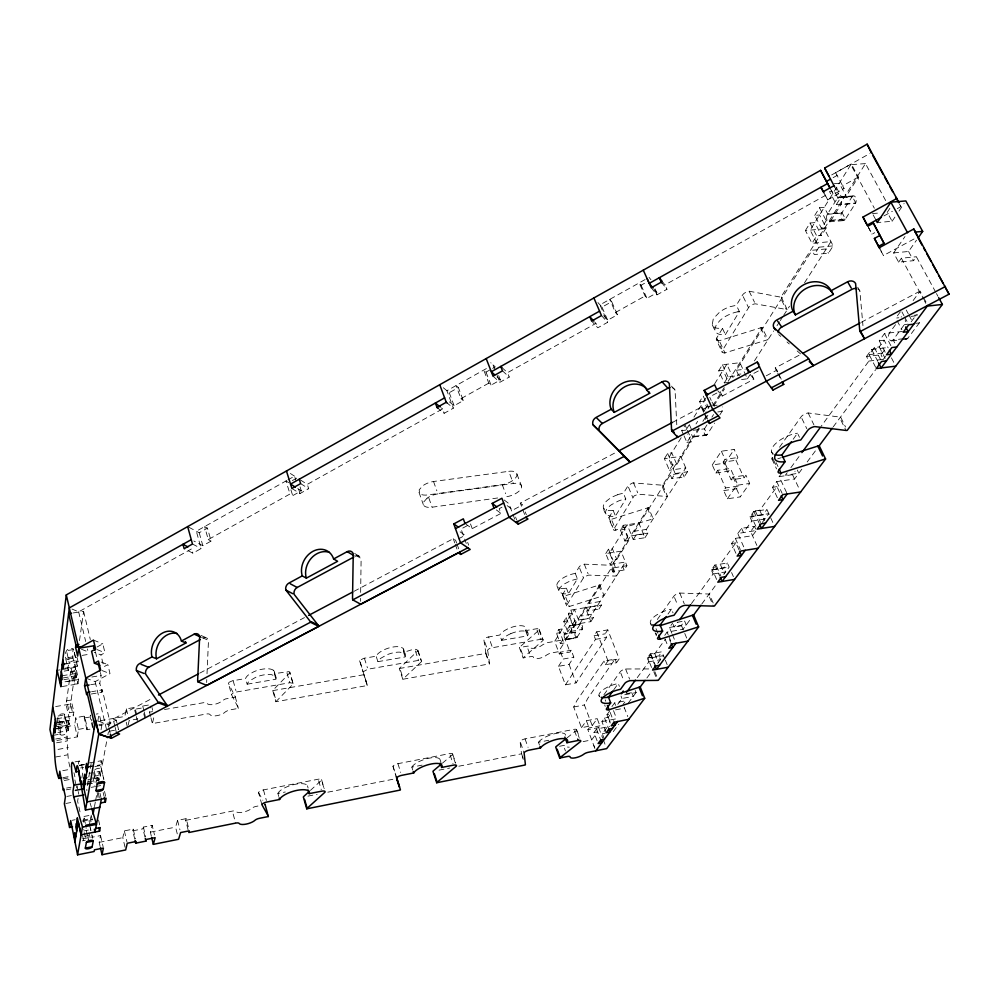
<?xml version="1.0" encoding="UTF-8"?>
<svg xmlns="http://www.w3.org/2000/svg" width="999" height="999" viewBox="0 0 999 999"><rect width="100%" height="100%" fill="white"/><g stroke="black" fill="none" stroke-linecap="round" stroke-linejoin="round"><path stroke-width="0.75" stroke-dasharray="5 3.75" d="M360.514 601.311L360.552 598.351M360.639 592.419L361.126 558.516L354.57 554.607M206.643 682.492L206.768 679.582M207.018 673.751L208.491 640.384L201.149 637.125M57.293 722.389L58.104 715.996L59.74 714.535A3.397 1.374 -13.4 0 1 62.875 713.86L63.449 713.898A3.397 1.374 -13.4 0 1 64.56 714.335L67.42 726.673L66.196 733.591A3.422 1.361 -13.5 0 1 64.91 734.427L63.037 735.002A3.372 1.336 -13.5 0 1 61.226 735.077L59.94 734.427L57.293 722.389L63.886 721.241L64.723 714.585M59.94 734.427L60.764 727.834L62.4 726.385A3.409 1.361 -13.5 0 1 65.547 725.699L66.109 725.736A3.447 1.374 -13.5 0 1 67.245 726.161L67.395 726.41M75.474 669.268L75.112 669.929A3.659 1.561 -13.3 0 1 73.726 670.866L73.089 671.116A3.609 1.548 -13.3 0 1 69.793 671.503C66.321 670.829 68.182 662.687 71.129 661.525A3.621 1.561 -13.3 0 1 73.164 660.926L75.112 660.876A3.671 1.586 -13.3 0 1 76.311 661.413L75.137 671.54L77.959 683.753L73.339 684.527L69.368 712.762L73.864 711.987L71.141 700.049L66.658 700.811L69.368 712.762M57.93 732.454L68.307 730.631L68.856 726.797L68.269 720.579L57.83 722.389M62.25 686.525L74.875 684.415L74.863 673.576L75.824 677.697L63.124 679.795M79.495 640.634L83.604 611.351L73.102 612.949M69.942 766.957C65.659 751.81 69.53 736.338 63.886 721.241L63.561 721.827A3.409 1.374 -13.4 0 1 62.263 722.677L60.402 723.239A3.359 1.349 -13.4 0 1 58.591 723.313L57.467 722.889M57.23 726.648L69.168 724.562L69.718 720.679L66.109 704.77L71.091 668.056L74.875 684.415M75.824 677.697C77.735 668.019 70.492 658.653 73.414 648.975A3.659 1.598 -13.2 0 0 72.215 648.438L70.267 648.463A3.609 1.573 -13.2 0 0 68.257 649.063C65.297 650.262 63.474 658.428 66.945 659.14A3.596 1.561 -13.2 0 0 70.23 658.766L70.867 658.516A3.646 1.586 -13.2 0 0 72.253 657.567L72.602 656.905L65.559 658.041L68.419 670.716M64.61 668.256L77.46 666.158L78.084 661.763L77.11 657.579L65.647 659.427M56.831 718.756L73.302 715.921L73.864 711.987M77.959 683.753L78.571 679.545L75.737 667.295L61.426 669.63M56.918 740.484L77.335 736.875L74.675 725.212L75.799 717.632L84.54 716.108L87.25 727.834L86.938 729.72L92.82 728.683L90.097 717.007L90.41 715.097L91.771 720.941M77.335 736.875L78.484 729.37L75.799 717.632M86.938 729.72L84.241 718.019L84.54 716.108M76.686 787.899L76.973 786.113L77.885 790.147M78.084 798.426L77.622 801.248L80.27 813.061M81.868 778.009L83.092 770.591A16.471 2.36 80.7 0 0 78.496 764.035M91.259 694.005L101.935 692.207L99.788 683.216L101.099 675.474L100.387 672.514M101.935 692.207L102.323 689.909L91.621 691.72M97.79 721.166L99.101 713.598L96.204 714.098M91.159 763.448L86.851 788.236A4.645 0.674 80.6 0 0 86.901 790.771M292.782 682.554L289.211 671.603L274.325 673.613A14.973 6.094 -16.3 0 0 273.227 670.229M83.404 822.115L84.128 817.981L85.365 823.463M101.049 729.769L101.848 725.262L99.101 713.598M89.448 824.25L90.097 820.728L84.003 821.915M91.109 821.478L90.472 818.668L91.134 815.097L81.468 816.97M97.552 780.369L98.027 777.771L93.706 778.571M87.887 782.005L99.463 779.857L98.451 775.474L99.188 771.503L89.023 773.388M103.859 779.607L100.424 764.822L101.174 760.751L96.766 761.563M88.049 834.889L88.299 839.635L86.001 829.395M94.468 806.605L95.317 802.047M95.604 800.524L97.028 792.931M94.855 766.545L102.21 765.184L107.592 736.363M107.88 734.839L108.441 731.805M109.578 725.736L110.14 722.702L102.323 689.909M100.137 846.465L99.201 842.344L100.562 835.576L91.608 837.349M136.701 714.622L134.915 707.392L126.349 708.878L124.825 716.445L99.288 720.903M128.247 724.974L129.183 720.466L137.762 718.955L137.05 716.071M135.939 715.072L134.515 709.302L134.915 707.392M148.401 705.057L142.732 706.043L142.32 707.941L134.515 709.302M150.599 716.433L149.513 712.137L150.899 706.081M125.037 847.214L122.79 837.649L124.351 830.868L133.192 829.12L135.477 838.735M273.326 670.217A15.11 6.156 -16.3 0 0 253.883 671.715L249.238 674.313A15.11 6.156 -16.3 0 0 245.579 678.533L232.392 680.819L229.408 682.13A4.221 1.711 -15.9 0 0 228.409 683.316L231.543 694.68L238.324 707.866A4.246 1.673 -15.9 0 1 238.324 708.378L228.471 710.189L225.462 711.812A8.566 3.372 -15.7 0 1 216.983 715.659A8.566 3.372 -15.7 0 1 209.99 714.56L209.54 714.173A4.271 1.686 -15.5 0 0 206.456 714.01L152.385 723.588L154.146 716.083M134.728 839.048L132.78 830.831L133.192 829.12M144.93 837.012L142.957 828.808L143.394 827.097L152.16 825.361L154.495 834.927M151.361 836.225L150.374 832.155L152.16 825.361M177.26 833.878L175.574 827.135L177.56 820.341L186.214 818.631L188.948 829.47M188.087 829.807L185.689 820.341L186.214 818.631M402.797 679.258L399.288 668.531L417.819 650.836C415.896 646.403 406.755 652.797 403.346 651.535A14.61 5.857 -18.2 0 0 402.847 648.151L399.975 646.902A14.535 5.819 -18.2 0 0 380.144 652.01A14.486 5.807 -18.2 0 0 376.136 656.193L363.648 658.353L359.815 660.451L363.087 671.803L367.869 669.205L418.531 660.401L421.328 660.714L421.441 661.65L402.797 679.258L489.398 663.923A3.996 1.511 -19.4 0 0 489.547 663.423L487.637 650.137L484.328 640.834M367.22 685.551L363.798 674.725A4.096 1.611 -17.7 0 0 363.873 674.213L367.307 685.052A4.108 1.598 -17.7 0 1 367.22 685.551L275.874 701.723L272.739 690.496L289.897 672.764M275.874 701.723L293.194 683.965L289.872 672.102M564.248 634.29L564.185 637.037L565.634 639.71L576.61 637.874L582.205 629.445A3.009 1.274 79.9 0 0 582.117 625.399A3.009 1.274 79.9 0 0 580.194 624.238L569.38 626.098L564.248 634.29L574.987 632.429L580.194 624.238L582.205 629.445L567.769 631.942L563.786 621.503L566.183 617.619L569.805 617.007L573.813 627.459L570.192 628.096L567.769 631.942M574.987 632.429L574.912 635.177L576.61 637.874M617.569 494.78A15.922 6.868 -22.3 0 0 604.12 503.996A15.859 6.843 -22.3 0 0 603.721 508.341A15.922 6.868 -22.3 0 0 606.218 510.102A15.959 6.881 -22.3 0 0 613.161 510.377L608.616 518.369L614.048 530.481L653.159 518.818L648.463 507.642L611.413 519.305L608.728 518.731M594.78 748.076L587.862 729.67L598.663 727.559L599.937 725.823L597.202 718.643L592.195 725.599L581.455 727.697L573.713 706.992L576.91 700.574L603.945 661.101L615.072 659.09L616.495 662.724L605.357 664.76L603.945 661.101M592.195 725.599L584.403 704.957L587.662 698.551L615.072 659.09M648.463 507.642L612.075 565.322L616.42 576.111L588.611 575.099L584.802 576.598A4.321 1.736 -21.2 0 0 583.453 577.872L566.82 605.094A4.196 1.648 -20.8 0 0 566.733 606.106L567.469 606.518A4.196 1.648 -20.8 0 0 569.318 606.505L603.983 595.504L599.762 584.852L565.197 595.816A4.171 1.661 -20.8 0 1 563.361 595.816L562.637 595.404A4.171 1.661 -20.8 0 1 562.687 594.368L566.421 588.174A14.785 5.969 -21 0 1 559.827 588.149M617.594 494.742A15.959 6.881 -22.3 0 1 623.426 493.306L628.246 485.377L632.729 482.892L661.85 485.164A4.62 1.986 -23 0 0 662.687 485.102L698.801 427.834M716.37 339.735L719.255 340.759L760.726 327.784A5.307 2.498 -26.2 0 1 762.087 327.51L768.006 339.76A5.32 2.473 -26.1 0 0 766.645 340.035L724.225 353.122L722.115 352.085L716.37 339.735A5.332 2.547 -25.6 0 1 716.683 338.074L722.489 328.409L717.107 328.246A18.881 9.166 -26.1 0 1 712.225 324.687L713.323 318.656L719.717 312.013A18.881 9.166 -26.1 0 1 729.957 306.718L736.375 305.282L742.482 295.117A5.532 2.71 -26.6 0 1 744.367 293.182L746.303 292.045A5.519 2.697 -26.6 0 1 749.175 291.233L780.107 297.028A5.507 2.647 -27.1 0 0 780.981 297.065L865.471 163.599L886.2 201.548M895.529 324.65L889.46 332.942A4.446 2.71 85.7 0 0 889.122 338.836A4.446 2.71 85.7 0 0 892.731 340.372L904.807 324.026A4.508 2.772 86.3 0 0 905.194 319.755M577.41 578.846L570.516 580.769L564.21 584.015A14.823 5.944 -21 0 0 559.403 592.07L562.737 593.706A14.823 5.944 -21 0 0 568.506 593.556L577.41 578.846L575.299 573.414L579.17 566.957A4.308 1.761 -21.2 0 1 580.506 565.671L584.303 564.185L612.075 565.322M603.721 508.341C603.945 514.847 609.952 517.47 615.471 516.021L625.786 499.013L623.413 493.319M737.849 311.813A18.856 9.091 -26 0 0 727.597 315.297L725.886 316.183A19.031 9.178 -26 0 0 719.917 320.517L716.258 324.912L714.859 329.021A19.031 9.178 -26 0 0 716.121 332.517L716.882 333.167A18.856 9.091 -26 0 0 722.614 334.727L725.399 334.603L739.372 311.538L736.375 305.282M662.687 485.102L667.532 496.416A4.645 1.961 -23 0 1 666.695 496.478L638.299 494.218L634.19 495.841L613.311 529.982M781.305 297.04L787.112 309.478A5.532 2.622 -26.9 0 1 786.225 309.44L755.269 303.821A5.557 2.685 -26.5 0 0 752.422 304.62L750.436 305.769A5.557 2.685 -26.5 0 0 748.551 307.704L722.439 350.424A5.345 2.522 -25.5 0 0 722.115 352.085M563.998 643.019L560.414 643.643L556.505 633.279L558.841 629.495L562.462 628.87L564.435 634.053L575.137 632.192L577.122 637.374L547.165 642.707L543.044 644.53A7.905 2.997 -20.1 0 1 534.827 648.164A7.905 2.997 -20.1 0 1 529.595 646.877L529.37 646.478A3.934 1.498 -20 0 0 526.948 646.241L519.368 647.564L523.151 657.941L530.756 656.605A3.946 1.486 -20 0 1 533.179 656.83L533.404 657.23A7.93 2.972 -20.1 0 0 538.636 658.478A7.93 2.972 -20.1 0 0 546.89 654.832L549.912 653.284L558.516 651.685L563.998 643.019L558.841 629.495M570.829 610.089L576.061 623.913L572.427 624.537L568.394 614.035L570.829 610.089L585.389 607.642L590.834 621.64L579.895 623.513L574.475 609.477L554.645 641.395L559.378 653.983L570.017 652.085L571.203 650.249L573.826 657.142L569.08 664.422L558.478 666.333L565.409 684.852L576.061 682.891L606.568 637.412L605.169 633.828L607.792 629.882L619.193 658.865L616.495 662.724M605.769 553.571L608.503 549.138L612.337 548.551L616.758 559.49L612.924 560.102L610.152 564.497L605.769 553.571L621.003 551.173L626.91 565.696L624.113 570.042L612.699 571.878L611.226 568.244L626.91 565.696M620.379 529.932L624.263 529.333L628.808 540.409L624.912 541.021L620.379 529.932L623.226 525.312L638.798 522.952L644.942 537.737L633.241 539.547L627.135 524.725L609.577 552.971L615.459 567.532L612.699 571.878M664.41 458.678L667.644 453.446L671.765 452.884L676.798 464.448L672.677 465.022L669.392 470.229L664.41 458.678L680.756 456.443L687.474 471.79L684.165 476.923L671.915 478.671L670.242 474.812L682.492 473.089L684.165 476.923M683.466 434.553L681.743 430.644L685.127 425.149L686.875 429.058M707.617 419.18L699.625 401.698L703.184 395.929L708.591 407.867L705.719 412.45M718.706 370.816L723.064 370.304L728.646 382.367L724.287 382.892L718.706 370.816L722.452 364.76L739.872 362.712L747.439 378.808L739.26 379.807M805.419 230.519L810.039 223.027L814.809 222.615L821.453 235.452L816.683 235.876L812 243.331L805.419 230.519L824.312 228.846L833.166 245.879L828.446 253.209L814.285 254.545L812.1 250.262L826.235 248.951L828.446 253.209M814.759 215.409L819.48 207.755L824.287 207.355L827.659 213.798L842.02 212.587L845.429 219.031L826.235 220.679L821.453 228.296L814.759 215.409L819.53 214.997L826.248 227.872L821.453 235.452M681.193 437.687L668.506 458.116L675.187 473.514L671.915 478.671M686.301 429.47L689.535 424.263M693.968 417.132L705.719 398.214M714.635 383.866L726.81 364.248L733.079 377.709M837.774 197.64L852.272 196.466L855.743 202.947L845.092 219.543L830.718 220.779A4.321 2.473 88.6 0 1 827.222 220.417A4.321 2.473 88.6 0 1 827.334 214.323L837.774 197.64L834.34 191.159L829.495 191.546L836.375 204.545L841.32 196.678L846.203 196.279L858.353 177.048L851.248 163.948L810.152 230.095L818.955 247.19L814.285 254.545M696.003 423.963L697.627 421.366M703.321 412.287L706.58 407.093L709.415 406.73M560.414 643.643L562.774 639.884M572.427 624.537L574.887 620.616L589.46 618.131L625.424 562.062L610.152 564.497M624.912 541.021L627.797 536.426L643.406 534.028L685.789 467.932L669.392 470.229M684.04 435.851L686.912 442.357L690.346 436.9L707.13 434.665L714.585 423.039M724.287 382.892L728.071 376.873L739.722 375.474M599.762 584.852L565.259 639.547L570.017 652.085M702.896 421.328L707.404 414.198M712.749 405.731L724.225 387.525M728.221 381.193L762.087 327.51M565.871 639.747L571.378 631.318A3.022 1.261 79.9 0 0 571.291 627.26A3.022 1.261 79.9 0 0 569.38 626.098M573.813 627.459L576.061 623.913M579.895 623.513L582.392 619.592L581.018 616.058L586.488 607.417L597.527 605.556L598.925 609.09L587.874 610.963L586.488 607.417M587.874 610.963L590.434 606.93L589.035 603.371L611.226 568.244M616.758 559.49L628.808 540.409M633.241 539.547L636.176 534.927L634.627 531.193L670.242 474.812M676.798 464.448L691.108 441.795L687.649 433.991M699.462 428.571L694.555 436.338A3.609 1.798 83 0 1 692.382 436.213A3.609 1.798 83 0 1 691.445 432.067M705.182 419.518L709.265 413.049M713.723 406.006L724.5 388.936M737.225 375.849L738.186 374.338L736.288 370.267L812.1 250.262M830.718 220.779L840.896 204.683A4.383 2.522 89.2 0 0 841.021 198.489A4.383 2.522 89.2 0 0 837.449 198.177L851.935 196.99A4.371 2.547 89.3 0 1 855.544 197.303A4.371 2.547 89.3 0 1 855.394 203.471L840.896 204.683M559.378 653.983L560.551 652.135L571.203 650.249M706.967 424.912L704.495 428.808A3.596 1.823 83.1 0 0 704.495 433.791A3.596 1.823 83.1 0 0 707.13 434.665L704.495 428.808L693.331 430.269M711.912 417.145L713.561 414.548M845.092 219.543A4.308 2.498 88.8 0 1 841.57 219.181A4.308 2.498 88.8 0 1 841.682 213.099L852.272 196.466M558.478 666.333L563.149 659.053L573.826 657.142M719.779 414.947L722.052 411.401A3.671 1.886 83.6 0 0 722.277 406.868M754.445 360.889L773.638 330.956M776.985 325.749L779.482 321.84M780.319 320.542L782.829 316.633M783.666 315.334L789.51 306.218M804.532 282.792L830.956 241.596L812 243.331M590.834 621.64L593.369 617.707L591.995 614.198L581.018 616.058M598.925 609.09L601.523 605.069L600.124 601.51L589.035 603.371M644.942 537.737L647.914 533.116L646.365 529.408L634.627 531.193M747.439 378.808L750.361 374.275M565.409 684.852L595.491 639.36L594.093 635.764L596.69 631.818L607.792 629.882M712.262 464.935L721.365 451.211L734.19 449.45L737.874 457.542L736.001 460.289L723.176 462.087L731.156 479.807L744.03 477.947L745.928 475.212L749.687 483.441L740.184 496.903L727.384 498.801L723.726 490.609L725.574 487.924L738.373 486.063L730.431 468.481L717.682 470.292L715.871 473.002L712.262 464.935L724.974 463.161L734.19 449.45M889.897 208.329L887.237 212.312L892.107 221.266L877.284 222.565M723.176 462.087L725.024 459.328L737.874 457.542M892.107 221.266L895.541 216.184M898.963 211.101L904.12 203.484M715.871 473.002L728.596 471.191L730.431 468.481M731.156 479.807L733.041 477.072L745.928 475.212M605.357 664.76L608.016 660.888L619.193 658.865M935.701 292.183L916.358 256.755L913.573 260.677L898.625 262.138L893.655 252.909L904.982 236.551M727.384 498.801L736.763 485.327L749.687 483.441M723.726 490.609L736.5 488.736L738.373 486.063M898.625 262.138L901.385 258.217L916.358 256.755M893.655 252.909L908.566 251.486L916.495 240.185M603.908 694.792L620.267 671.74A4.408 1.548 -20.9 0 1 625.611 668.993L652.672 668.918M657.292 619.53L673.913 596.103A4.783 1.798 -22 0 1 679.757 593.044L708.179 594.005A4.77 1.761 -22.4 0 0 709.278 593.906L713.161 602.971M779.52 447.24L801.098 416.82A5.719 2.423 -25.4 0 1 808.154 412.962L839.347 417.008A5.694 2.36 -25.7 0 0 840.571 416.97L845.541 427.023M581.455 727.697L586.401 720.741L597.202 718.643M613.811 689.722L618.256 683.516L619.392 686.413M667.994 614.06L671.49 609.178L673.014 612.849M793.194 439.235L797.514 433.191L799.462 437.262M587.862 729.67L589.11 727.934L599.937 725.823M611.937 706.593L614.635 702.896L625.799 700.761L623.064 704.457M637.237 677.672L648.838 661.825L647.29 657.979L650.262 653.883L661.925 651.773L664.785 658.778M671.84 633.204L669.467 627.472L672.639 623.114M691.42 603.608L713.086 574L711.325 569.905L714.872 565.034L727.397 562.986L729.195 567.082L723.751 574.388M737.786 533.516L741.583 528.296L754.47 526.286L756.355 530.469L737.786 533.516L744.63 548.901M741.583 528.296L743.456 532.492L751.835 521.041L749.924 516.82L753.833 511.451L766.882 509.465L773.975 524.987M786.613 492.644L779.158 476.623L782.517 472.003M866.52 356.493L871.64 349.45L886.15 347.727L880.968 354.757L866.52 356.493L868.868 361.076L821.166 426.286M597.09 740.759L593.98 732.517L596.54 729.008L609.69 726.435M606.168 732.679L601.935 721.59L604.557 717.994L608.266 717.282L610.701 713.948L606.98 714.672L610.189 723.026M606.98 714.672L609.652 711.013M651.56 667.494L647.914 658.453L650.923 654.333L654.832 653.621L665.322 639.285M664.747 635.339L667.095 632.105L683.029 629.283L691.733 617.544M716.608 579.445L712.449 569.817L716.033 564.91L720.816 575.948M735.913 553.309L731.593 543.531L735.351 538.374L752.497 535.664L756.118 530.781M755.881 526.298L751.385 516.358L755.331 510.939L759.715 510.264L776.997 486.65L780.606 494.443M777.347 497.702L772.539 487.3L776.698 481.605L794.555 478.983L802.771 467.919M875.636 367.282L869.142 354.633L874.325 347.515L879.207 346.94L884.14 340.197L888.123 347.827M885.189 352.235L879.245 340.771L884.527 333.504L904.17 331.256M900.311 311.825L895.753 318.094L898.8 317.757M617.757 704.295L621.99 698.513L633.241 696.378L631.78 692.657L633.878 689.809M673.189 624.425L674.275 627.047L677.884 622.115M738.973 549.825L735.876 542.844L720.242 564.223L724.437 573.863M787.212 472.677L785.389 475.187L798.813 473.239L797.289 470.005M790.883 467.657L800.973 453.871M913.148 300.562L920.067 291.096L922.876 296.303M647.29 657.979L658.903 655.868L661.925 651.773M669.467 627.472L681.393 625.374L684.602 621.016L686.251 624.949L674.275 627.047M711.325 569.905L723.813 567.857L727.397 562.986M754.47 526.286L750.624 531.505L756.88 545.429M749.924 516.82L762.924 514.835L766.882 509.465M779.158 476.623L792.519 474.687L795.079 471.228M604.42 739.285L602.322 733.778L607.779 726.398M628.096 703.308L638.486 689.31M646.902 677.971L651.423 671.877M657.742 663.348L663.498 655.606L647.914 658.453M701.798 603.983L716.52 584.153M762.287 522.465L768.805 513.673L751.385 516.358M807.18 461.975L816.458 449.45M833.178 426.923L875.624 369.73M883.004 359.777L885.776 356.044M911.188 321.803L915.571 315.884A4.495 2.797 86.4 0 1 917.594 314.935M613.261 731.618L618.781 724.238M905.319 338.923A4.433 2.735 85.9 0 0 907.866 338.224L919.33 322.914A4.495 2.797 86.4 0 0 920.254 319.905M541.72 639.135A4.071 1.548 -20.2 0 1 542.957 640.509L523.476 657.529A4.021 1.511 -19.9 0 0 523.151 657.941M310.427 790.384L321.566 780.194L324.188 789.123M491.97 646.241L488.648 636.937L499.787 635.039A14.098 5.507 -19.9 0 1 504.095 630.893A14.173 5.532 -19.9 0 1 520.179 625.686A14.173 5.532 -19.9 0 1 525.586 630.619L537.2 628.658L539.085 629.095A4.058 1.573 -20.2 0 1 539.048 630.044L519.692 647.14A4.008 1.523 -19.9 0 0 519.368 647.564M442.407 763.199L452.535 754.607L455.419 763.224M427.085 498.189L423.539 502.185L423.888 505.619A12.375 5.794 -19.6 0 0 432.105 507.205L497.639 497.977M566.92 737.986L576.46 730.394L579.058 737.337M286.676 480.569L196.328 531.231L201.161 548.551L192.882 553.159L184.141 548.676M287.987 479.832L294.543 476.161L295.904 480.482M486.363 368.581L446.89 390.721L453.384 408.166L444.193 413.286L437 407.442M645.092 279.57L599.987 304.857L607.567 322.352L597.802 327.784L591.645 321.066M831.692 174.912L869.892 153.484M833.116 177.672L837.075 175.449L835.639 172.702L851.248 163.948M188.898 527.272L199.213 532.754L207.455 528.146L211.114 541.083L202.834 545.704L193.843 540.996M443.306 387.712L449.25 392.694L458.391 387.575L463.299 400.624L454.108 405.744L448.176 400.824M498.688 375.612L500.387 379.957L491.058 385.152L488.798 383.129L483.741 370.055L486.014 372.103L491.321 369.131M492.644 368.394L495.292 366.908L490.746 362.737M655.094 288.873L656.867 292.807L646.952 298.326L645.042 296.004L639.148 282.892L641.071 285.239L646.003 282.48M292.332 480.594L297.227 477.859L286.438 471.004M597.951 302.56L602.01 307.13L611.713 301.686L617.432 314.772L607.679 320.204L603.621 315.672M71.978 609.04L78.659 611.85L191.683 548.813L192.882 553.159M207.455 528.146L204.608 526.598L208.254 539.572L290.022 493.981L292.707 495.641L301.311 490.846L299.95 486.513M300.362 479.945L307.292 484.353L442.582 408.903L444.193 413.286M458.391 387.575L456.056 385.577L460.964 398.651L488.798 383.129M501.885 367.495L507.517 372.689L595.916 323.401L597.802 327.784M611.713 301.686L609.727 299.4L615.446 312.5L645.042 296.004M662.125 281.318L664.959 284.89L825.399 195.429L824.662 194.081M858.353 177.048L842.644 185.814L844.068 188.536L833.428 194.468L831.23 190.372M291.908 488.486L300.012 493.531L308.679 488.711L307.292 484.353M493.019 376.148L499.85 382.305L509.253 377.073L507.517 372.689M651.248 287.774L656.967 294.855L666.97 289.285L664.959 284.89M823.263 191.683L827.709 199.825L838.373 193.881L836.038 189.485M97.003 647.027L102.81 643.843L104.957 652.722L100.936 654.919L94.256 652.285M883.965 215.921L892.407 211.288M897.252 208.641L900.886 206.643L899.587 203.908M868.368 227.385L872.002 234.178L874.737 232.68M85.752 678.121L95.18 681.618L110.002 673.601L107.83 664.622L103.796 666.808L100.936 654.919M880.968 250.924L883.428 255.532L916.383 237.712M501.96 507.23L499.2 508.691L500.961 513.386L472.227 528.621L466.233 524.388M758.316 370.979L751.673 374.513L753.895 379.233L722.215 396.041L717.719 390.634M114.81 725.998L113.149 719.055L152.972 697.939M199.8 673.101L304.495 617.582M354.083 591.283L453.259 538.686L455.669 540.322L456.68 543.144M524.625 514.46L520.304 503.121L616.283 452.222M672.502 422.402L701.298 407.13L703.121 409.228L709.627 405.781M777.11 371.803L775.236 367.919L799.837 354.87M861.313 322.265L920.067 291.096M98.289 721.141L108.092 724.462L116.259 720.129L116.933 722.901M458.366 538.898L465.122 535.327L457.879 530.307M766.221 375.799L776.885 370.154L781.243 379.208M510.814 633.653L508.728 634.64A14.311 5.544 -19.9 0 0 505.094 636.85A14.086 5.457 -19.9 0 0 501.698 640.334L499.787 635.039M777.771 458.791L780.731 457.842M99.201 842.344L122.79 837.649M150.374 832.155L175.574 827.135M602.322 733.778L605.057 733.241M82.667 838.835L88.674 837.649M82.305 840.821L85.302 840.234M132.78 830.831L142.957 828.808M185.689 820.341L232.38 811.088A4.408 1.511 -16 0 1 235.939 811.438A8.816 3.022 -16.2 0 0 243.032 812.137A8.816 3.022 -16.2 0 0 251.785 808.303A4.383 1.498 -16.3 0 1 256.156 806.38L259.091 805.806M307.942 796.128L317.12 794.305M327.822 792.182L395.117 778.845M439.048 770.142L449.712 768.031M458.841 766.221L521.278 753.858A4.133 1.361 -19.4 0 0 521.453 753.396L520.079 741.408A4.183 1.411 -19.5 0 1 525.049 738.885L574 729.345A4.146 1.374 -20 0 1 576.46 730.394M559.552 746.265L563.424 745.504A4.071 1.324 -19.8 0 1 566.071 745.966A8.129 2.647 -20 0 0 569.28 747.152M83.854 830.943L88.374 830.057M278.758 796.465L277.897 793.443L285.277 791.995M412.774 770.067L411.838 767.145L422.115 765.134M539.485 745.104L538.473 742.282L548.726 740.271M593.98 732.517L597.627 731.805L591.708 739.897L584.065 741.42A4.046 1.311 -20.1 0 0 582.929 741.708M72.178 820.291L75.175 819.717M82.842 820.154L90.472 818.668M82.53 821.166L92.432 819.242M601.935 721.59L616.658 718.731M261.875 804.62L258.529 792.494A4.458 1.561 -16.4 0 1 263.461 789.897L318.194 779.22A4.396 1.536 -17.1 0 1 321.566 780.194M396.665 777.921L392.969 766.245A4.308 1.486 -18 0 1 397.927 763.673L449.65 753.596A4.258 1.449 -18.6 0 1 452.535 754.607M615.596 709.864L624.512 708.154M65.834 803.483L71.728 802.359M573.713 706.992L584.403 704.957M66.908 796.428L71.366 795.591M626.148 693.718L631.78 692.657M624.75 694.742L636.051 692.594L635.064 690.109M87.263 783.553L91.571 782.754M66.596 788.049L71.041 787.212M87.487 784.302L94.705 782.941M66.334 789.834L70.767 788.998M91.309 787.349L94.256 786.787M95.717 786.513L101.611 785.414M63.049 778.97L70.442 777.609M64.261 780.506L71.641 779.133M94.118 776.273L98.451 775.474M87.937 779.645L92.258 778.845M62.75 770.679L70.13 769.317M80.619 767.944L83.591 767.407M89.523 766.32L92.482 765.771M88.711 766.97L100.424 764.822M63.187 777.622L70.504 776.26M75.062 761.862L79.271 761.101M89.41 762.899L95.292 761.825M79.508 765.197L84.253 764.322M79.333 765.621L84.353 764.697M648.838 661.825L660.464 659.69L658.903 655.868M55.594 757.005L67.245 754.907M58.029 749.4L68.319 747.552M55.632 739.023L67.42 736.937M109.553 731.168L118.581 729.57M56.568 742.819L66.833 740.996M57.218 728.259L74.675 725.212M149.513 712.137L152.51 711.613M164.498 709.527L203.434 702.722A4.258 1.698 -15.5 0 1 206.518 702.896L206.968 703.296A8.541 3.409 -15.6 0 0 213.948 704.432A8.541 3.409 -15.6 0 0 222.402 700.599L225.399 698.963L235.227 697.177A4.233 1.686 -15.9 0 0 235.227 696.665L228.409 683.316M272.677 690.634L363.798 674.725M399.288 668.531L485.689 653.446A3.984 1.536 -19.4 0 0 485.826 652.934L483.866 639.51A4.096 1.598 -19.6 0 1 488.686 636.925M55.42 728.771L60.752 727.834L58.104 715.996L64.748 714.847L68.307 730.631M566.221 639.485L576.972 637.612M56.943 728.883L68.856 726.797M594.093 635.764L605.169 633.828M677.122 622.327L684.602 621.016M98.938 724.662L110.14 722.702M78.484 729.37L87.25 727.834M98.951 725.774L101.848 725.262M595.491 639.36L606.568 637.412M53.284 735.326L59.915 734.165M556.505 633.279L560.077 632.667M57.73 722.764L69.718 720.679M84.241 718.019L90.097 717.007M293.169 683.304L289.847 682.742L236.313 692.032L232.555 693.518A4.233 1.698 -15.9 0 0 231.543 694.68M541.72 639.148L490.996 647.951A4.108 1.586 -19.5 0 0 488.836 648.988A4.108 1.586 -19.5 0 0 487.637 650.137M57.542 724.637L67.957 722.826M569.792 625.749L580.606 623.888M247.165 684.19L275.949 679.233A14.948 6.044 -16.3 0 0 275.362 676.298L271.441 674.637A15.097 6.106 -16.3 0 0 255.607 677.347L249.975 680.656A15.147 6.119 -16.3 0 0 247.165 684.19L245.579 678.533M377.897 661.663L405.144 656.967A14.66 5.832 -18.2 0 0 405.045 654.02L399.95 652.147A14.598 5.807 -18.2 0 0 386.7 654.907L381.006 658.154A14.473 5.757 -18.2 0 0 377.897 661.663L376.136 656.193M501.698 640.322L527.522 635.876A14.261 5.519 -19.9 0 0 527.872 632.941L526.123 628.196M55.657 706.555L70.579 704.008L73.302 715.921M563.786 621.503L567.432 620.879M582.392 619.592L593.369 617.707M590.434 606.93L601.523 605.069M568.394 614.035L572.027 613.423M90.659 684.74L99.788 683.216M62.25 675.736L76.436 673.401M712.449 569.817L729.195 567.07M63.262 677.921L74.513 676.061M713.086 574L725.586 571.928L723.813 567.857M91.883 676.997L101.099 675.474M78.571 679.545L64.223 681.917L75.474 680.182M57.13 670.329L59.99 669.867M64.148 671.116L68.407 670.416M75.137 671.54L70.517 672.302L73.339 684.527M82.18 655.394L89.735 654.183M65.085 663.848L78.084 661.763M731.593 543.531L735.876 542.844M751.835 521.041L764.834 519.03L762.924 514.835M636.176 534.927L647.914 533.116M772.539 487.3L776.997 486.65M675.187 473.514L687.474 471.79M508.766 471.316A12.15 5.657 -20.9 0 1 516.483 473.051A12.088 5.632 -20.9 0 1 514.398 479.17A12.15 5.657 -20.9 0 1 502.222 484.665L427.772 494.942A12.338 5.857 -19.6 0 1 419.555 493.306L419.193 489.835L422.714 485.814A12.338 5.857 -19.6 0 1 433.529 481.506L508.766 471.328M506.855 496.64A12.138 5.569 -20.9 0 0 521.141 488.511A12.138 5.569 -20.9 0 0 513.436 483.466L437.937 493.881A12.375 5.794 -19.6 0 0 427.085 498.176M737.886 311.738L739.372 311.538M686.912 442.357L691.108 441.795M693.631 436.988L706.193 435.314M681.743 430.644L685.913 430.094M717.781 411.95L722.052 411.401L720.416 407.842M699.625 401.698L703.883 401.161L706.58 407.093A3.684 1.873 83.5 0 1 709.265 407.917M707.529 406.406L710.726 405.994M713.923 405.594L717.107 405.194M738.186 374.338L740.933 374.001M868.868 361.076L883.328 359.328L880.968 354.757M736.288 370.267L745.217 369.205M869.142 354.633L885.551 352.672M879.245 340.771L884.14 340.197M903.446 338.736L893.131 339.935L896.815 346.965M904.182 338.649L907.866 338.224M891.72 340.859L899.1 339.997M902.771 339.573L906.443 339.148M904.457 324.588L908.191 324.163M915.621 323.326L919.33 322.914M914.547 315.197L917.02 314.922M911.001 316.396L915.571 315.884M818.955 247.19L833.166 245.879M821.453 228.296L826.248 227.872M829.457 221.828L843.818 220.579M827.334 214.323L841.682 213.099M872.439 213.574L879.844 212.949M836.375 204.545L855.743 202.947M839.247 197.04L853.758 195.866M834.39 183.641L839.26 183.254L846.203 196.279M865.471 163.599L850.798 164.673L874.337 208.217M113.149 719.055L116.259 720.129M101.985 670.554L110.002 673.601M101.161 662.037L107.83 664.622M81.431 649.25L88.137 651.885L87.437 648.913M96.953 649.55L104.957 652.722M93.494 640.097L102.81 643.843M200.075 636.788L201.536 637.437M200.861 635.376L206.368 637.812M192.47 544.03L201.161 548.551M208.254 539.572L211.114 541.083M354.657 553.458L359.565 556.393M526.286 631.63L527.872 632.941M288.661 482.654L285.964 480.969L290.022 493.981M297.727 488.598L301.311 490.846M300.624 483.616L308.679 488.711M496.303 509.89L500.961 513.386M507.142 505.619L512.899 510.014L522.564 504.882L520.304 503.121M504.22 500.024L508.841 503.571L514.897 519.592M441.383 407.929L442.582 408.903M446.253 402.272L453.384 408.166M460.964 398.651L463.299 400.624M778.671 334.578L780.756 336.426M787.012 341.97L789.272 343.956M797.152 350.924L800.536 353.921M496.99 376.873L500.387 379.957M502.485 370.866L509.253 377.073M594.892 322.277L595.916 323.401M601.485 315.572L607.567 322.352M671.503 386.138L675.062 390.147L676.785 425.087M615.446 312.5L617.432 314.772M654.008 289.26L656.867 292.807M649.025 277.335L650.936 279.72M661.313 282.143L666.97 289.285M750.474 374.787L753.895 379.233M775.236 367.919L776.885 370.154M857.729 287.262L859.877 291.034L862.949 325.637M258.529 792.494L262.837 800.286M899.387 203.921L900.886 206.643M936.438 293.544L937.924 296.266M908.566 251.486L913.573 260.677M923.588 297.602L927.097 304.096M901.385 258.217L923.576 299.25M924.325 300.624L925.798 303.359M873.138 214.86L875.911 219.992M835.639 172.702L844.068 188.536M906.23 310.015L908.291 313.886M908.978 315.172L912.412 321.616M836.463 187.55L841.32 196.678M834.015 185.677L838.373 193.881M901.922 311.863L903.97 315.734M904.657 317.02L908.091 323.476M830.656 189.223L833.428 194.468M897.114 320.667L901.872 329.67M825.399 195.429L827.709 199.825M819.48 207.755L826.235 220.679M884.527 333.504L891.195 346.278M891.42 357.854L894.367 363.536M879.357 247.665L883.428 255.532M867.869 226.186L872.002 234.178M879.207 346.94L885.126 358.354M810.039 223.027L816.683 235.876M874.325 347.515L880.881 360.214M871.64 349.45L877.759 361.338M781.63 300.125L786.225 309.44M840.996 420.354L845.978 430.432M749.175 291.233L754.507 302.235M808.154 412.962L813.923 424.875M760.726 327.784L765.159 336.963M743.244 296.691L748.551 307.704M801.91 418.519L806.83 428.733M777.734 373.102L780.856 379.583M792.519 474.687L799.437 489.373M722.489 328.409L725.399 334.603M712.225 324.687L715.134 330.919M719.979 342.295L725.012 353.084M776.186 462.674L777.996 466.558M716.683 338.074L721.728 348.876M773.101 459.041L772.327 457.38A5.495 2.273 -24.6 0 0 773.263 459.765M773.538 459.965L777.16 467.744M771.915 458.916L776.56 468.893M771.678 451.998L772.751 454.308M722.452 364.76L728.071 376.873M776.698 481.605L782.142 493.344M722.215 396.041L720.042 391.321L709.59 396.878L711.201 400.412M714.71 406.293L711.713 401.573L713.498 405.482M759.715 510.264L764.385 520.516M736.001 460.289L744.03 477.947M755.331 510.939L760.564 522.477M654.982 290.459L656.967 294.855M753.833 511.451L758.965 522.789M721.365 451.211L725.024 459.328M733.041 477.072L736.763 485.327M701.298 407.13L703.633 412.312M704.22 413.611L707.142 420.079M724.974 463.161L728.596 471.191M736.5 488.736L740.184 496.903M641.071 285.239L646.952 298.326M717.682 470.292L725.574 487.924M689.335 424.6L691.932 430.457M687.449 430.369L690.346 436.9M735.351 538.374L740.321 549.587M731.593 572.539L733.378 576.648M667.644 453.446L672.677 465.022M714.872 565.034L719.63 575.998M602.01 307.13L607.679 320.204M662.812 487.974L666.445 496.478M709.477 597.027L713.361 606.106M647.277 507.917L650.786 516.283M633.491 482.742L637.699 492.769M679.757 593.044L684.265 603.783M628.508 487.262L632.692 497.302M674.562 597.627L677.921 605.681M681.393 625.374L686.85 638.473M672.427 634.64L675.386 641.808M623.226 525.312L627.797 536.426M667.095 632.105L668.181 634.74M668.731 636.063L670.891 641.333M669.555 639.647L670.629 642.27M613.161 510.377L615.471 516.021M665.034 639.048L667.732 645.616M650.599 623.601L651.448 625.661M611.975 520.704L615.983 530.531M656.018 628.683L658.166 633.928M608.866 517.532L612.874 527.385M655.981 633.204L656.593 634.702M655.169 632.779L656.393 635.789M665.346 660.189L667.157 664.622M622.639 566.408L624.113 570.042M654.832 653.621L658.503 662.687M608.503 549.138L612.924 560.102M650.923 654.333L655.107 664.697M650.262 653.883L654.233 663.736M654.857 671.653L657.167 677.397M612.137 568.094L615.396 576.198M653.821 671.778L657.292 680.394M598.963 695.466L599.5 696.803M598.651 585.114L601.81 593.094M584.303 564.185L588.074 573.738M625.611 668.993L629.62 679.17M579.707 568.319L583.453 577.872M620.829 673.189L623.826 680.819M493.031 364.835L494.73 369.193M497.165 375.424L499.85 382.305M596.69 631.818L608.016 660.888M621.016 696.028L621.99 698.513M624.113 707.155L627.784 716.583M614.635 702.896L615.584 705.369M486.014 372.103L491.058 385.152M566.421 588.174L568.506 593.556M613.511 710.639L616.633 718.756M610.189 712.412L613.374 720.903M565.709 597.14L569.318 606.505M605.194 699.812L605.744 701.236M516.933 474.088L521.565 486.138M562.699 594.38L566.308 603.758M562.512 595.092L566.62 605.806M604.695 704.969L605.232 706.405M608.266 717.282L610.389 722.826M566.183 617.619L570.192 628.096M604.557 717.994L608.841 729.17M525.262 511.95L526.348 514.785M509.915 474.35L513.386 483.454M556.893 585.651L558.99 591.183M598.663 727.559L602.697 738.186M603.196 739.485L605.669 746.003M596.54 729.008L600.711 740.022M515.571 517.07L516.645 519.905M502.235 484.652L505.631 493.668M569.08 664.422L576.061 682.891M560.551 652.135L563.149 659.053M586.401 720.741L589.11 727.934M593.831 745.541L594.817 748.164M539.21 629.382L543.119 639.86M576.673 729.794L579.77 738.124M539.048 630.044L542.457 639.198M449.25 392.694L454.108 405.744M537.037 630.057L540.459 639.248M574.525 730.731L577.11 737.699M525.586 630.619L527.522 635.876M527.897 648.826L530.756 656.605M564.435 748.239L565.446 750.986M520.779 649.587L523.626 657.392M472.227 528.621L470.529 523.938L461.038 528.983L464.173 537.662M467.669 542.37L468.681 545.192M464.685 539.11L466.258 543.456M457.18 544.555L458.703 548.788M433.529 481.518L436.838 490.784M525.049 738.885L528.071 747.352M453.259 538.686L454.77 542.932M455.282 544.343L457.292 549.987M520.579 742.819L524.088 752.697M485.826 652.934L488.611 660.789M521.453 753.396L523.414 758.953M485.689 653.446L489.398 663.923M522.265 756.63L523.251 759.402M428.846 498.002L432.105 507.205M418.981 492.282L423.314 504.607M417.894 650.174L421.516 661.001M452.647 754.008L455.532 762.624M417.819 650.836L420.979 660.302M415.359 650.911L418.531 660.401M450.124 755.032L453.022 763.673M440.134 759.802L440.996 762.399M403.546 649.113L405.457 654.894M403.346 651.535L405.144 656.967M400.587 670.641L403.221 678.696M364.373 658.204L367.432 667.819M397.927 763.673L400.711 772.439M359.603 660.814L367.307 685.052M392.969 766.245L395.804 775.124M298.639 489.173L300.012 493.531M290.909 489.86L292.707 495.641M274.513 672.327L275.961 677.16M90.085 802.946L91.396 807.292M321.566 779.595L324.2 788.523M286.95 672.926L289.847 682.742M318.631 780.706L321.266 789.672M274.325 673.613L275.949 679.233M273.838 692.831L276.236 701.161M199.213 532.754L202.834 545.704M233.154 680.656L235.914 690.609M263.461 789.897L266.408 800.499M235.227 696.665L238.324 708.378M307.492 785.788L308.092 787.986M233.179 814.085L235.589 823.114M151.973 707.442L152.697 710.326M177.56 820.341L179.945 829.844M150.949 717.856L152.385 723.588M142.732 706.043L143.819 710.364M144.168 711.812L145.617 717.582M143.756 713.711L144.83 718.031M136.289 716.52L137.363 720.841M126.349 708.878L128.821 719.018M126.224 722.215L127.273 726.535M143.394 827.097L145.704 836.687M117.258 724.287L118.594 729.832M115.147 727.384L116.483 732.941M95.417 651.723L97.19 659.153M83.604 611.351L90.322 639.56M108.092 724.462L108.741 727.222M109.078 728.608L110.065 732.766M78.659 611.85L85.677 641.508M95.18 681.618L106.93 731.231M124.351 830.868L126.935 841.882M101.174 760.751L102.21 765.184M92.12 722.402L93.132 726.797M74.301 652.359L76.473 661.688M101.436 768.968L103.771 778.958M77.46 666.158L73.601 649.562L66.496 650.699L69.368 663.149M104.545 791.408L106.131 798.251M99.188 771.503L100.887 778.858M103.159 792.519L103.921 795.791M98.027 777.771L99.038 782.142M100 793.331L101.011 797.702M94.143 770.591L97.215 783.94M98.239 792.682L99.6 798.613M92.944 777.247L94.992 786.35M98.551 819.992L99.95 826.061M100.562 835.576L103.084 846.653M91.134 815.097L92.745 822.165M68.269 720.579L69.168 724.562M90.372 828.208L90.847 830.306M92.033 835.564L92.507 837.674M89.76 825.661L90.859 830.544M91.808 834.739L92.607 838.261M89.061 833.104L90.085 837.649M73.976 772.776L74.875 776.785M78.184 791.495L78.784 794.193M74.888 779.919L76.086 785.239M84.191 832.592L85.789 839.709M82.53 835.564L84.403 843.93M93.781 773.226L95.342 782.155M97.153 792.582L98.202 798.538M277.897 793.443A15.559 5.395 -16.8 0 1 295.279 784.302A15.559 5.395 -16.8 0 1 307.417 787.649M411.838 767.145A15.047 5.12 -18.3 0 1 429.283 758.154A15.047 5.12 -18.3 0 1 439.722 761.675M538.473 742.282A14.635 4.845 -19.8 0 1 553.733 733.953A14.635 4.845 -19.8 0 1 565.559 735.227M83.666 829.532A3.521 1.224 -14.3 0 1 83.891 829.245M85.951 828.134A3.521 1.224 -14.3 0 1 86.588 827.946M90.247 828.009A3.521 1.224 -14.3 0 1 90.385 828.446M88.149 835.326A3.496 1.211 -14.3 0 1 85.077 836.275M94.88 769.642A3.759 1.424 -14.2 0 1 99.101 768.268A3.759 1.424 -14.2 0 1 101.448 769.242L100.2 775.898A3.734 1.399 -14.2 0 1 97.715 777.684A3.734 1.399 -14.2 0 1 93.819 778.109M599.338 696.253A15.272 5.245 -20.7 0 1 603.708 689.36A15.272 5.245 -20.7 0 1 618.256 683.516M651.336 624.363A16.521 6.069 -21.7 0 1 654.807 616.246A16.521 6.069 -21.7 0 1 671.49 609.178M773.501 454.095A19.668 8.192 -24.8 0 1 776.623 442.707A19.668 8.192 -24.8 0 1 797.514 433.191M901.123 317.095A4.508 2.772 86.3 0 1 901.61 316.758M605.981 513.961A15.996 6.843 -22.2 0 1 611.538 504.645L618.393 501.036A15.996 6.843 -22.2 0 1 625.799 499.001M575.312 573.401A14.785 5.969 -21 0 0 562.225 578.508A14.748 5.957 -21 0 0 559.827 588.149M510.839 633.641A14.311 5.544 -19.9 0 1 526.448 631.593M203.009 638.086A5.282 4.208 -64.8 0 1 208.491 640.384M355.107 556.343A5.432 4.495 -59.3 0 1 361.126 558.516M672.102 387.674A5.857 5.032 -40.9 0 1 675.062 390.147M857.654 288.961A6.231 5.245 -30.1 0 1 859.877 291.034"/><path stroke-width="1.5" d="M829.957 187.924L820.579 170.367L66.284 594.917L49.95 729.52L52.535 741.27L55.345 719.018M59.915 682.629L69.331 607.892L66.284 594.917M95.055 650.237L93.993 645.791L78.771 648.214L77.647 656.131L75.587 647.302L75.924 644.929L68.606 613.636L71.603 613.174M61.726 777.884L58.791 778.433L59.79 771.216L63.374 790.384L63.624 788.598L65.422 796.715L64.361 803.758L69.58 827.472L72.54 826.897M90.097 691.97L87.038 692.494L86.676 694.78L84.565 685.764L85.752 678.021L78.771 648.214M93.581 648.426L93.993 645.791M94.093 729.17L95.492 720.192L98.764 734.165L85.489 810.052L99.763 807.317A4.845 0.724 80.5 0 1 99.625 806.668M78.859 771.378L76.036 771.902A16.496 2.298 80.7 0 0 71.666 763.785A16.496 2.298 80.7 0 0 73.926 785.239L73.052 790.821A4.658 0.637 80.6 0 0 73.689 796.865L82.193 825.948A4.733 0.649 80.5 0 1 82.48 827.11L77.572 854.832L94.093 851.523L94.43 849.837L103.409 848.039L102.01 854.719L125.674 849.949L127.26 843.256L136.126 841.483L135.714 843.168L145.916 841.108L146.366 839.422L155.157 837.661L153.334 844.367L178.609 839.272L180.619 832.554L189.298 830.818L188.774 832.517L235.589 823.114A4.421 1.486 -16.1 0 1 239.161 823.438A8.841 2.985 -16.2 0 0 246.254 824.088A8.841 2.985 -16.2 0 0 255.032 820.241A4.396 1.474 -16.4 0 1 259.428 818.331L268.269 816.558A4.408 1.486 -16.4 0 0 268.281 816.108L261.875 804.62A4.483 1.536 -16.4 0 1 266.833 802.01L279.608 799.487A15.584 5.345 -16.8 0 1 297.015 790.359A15.584 5.345 -16.8 0 1 309.153 793.643L321.715 791.171A4.408 1.511 -17.1 0 1 325.075 792.107L307.143 808.303A4.371 1.461 -17 0 0 306.755 808.828L303.346 797.027A4.346 1.486 -16.9 0 1 303.733 796.503L309.303 791.408M76.036 771.902L76.96 766.046A4.783 0.674 80.7 0 1 78.234 768.381L85.215 808.728A4.858 0.687 80.6 0 0 85.489 810.052M69.58 827.472L70.692 820.579L77.572 854.832M73.926 785.239L80.882 783.94L81.381 780.968M100.599 802.971L105.37 802.06L106.131 798.251L86.925 801.91L82.954 784.352L83.616 780.456L84.603 784.839M84.99 782.554L84.003 778.159L84.665 774.188L85.664 778.596M86.801 771.94L85.789 767.507L86.476 763.436L87.487 767.894M74.813 842.307L78.272 821.99L81.119 834.764L99.588 831.131L100.287 827.584L95.667 828.496M83.941 788.723L94.73 725.399L87.038 692.494M85.34 848.126L86.389 842.419A3.534 1.211 -14.4 0 1 90.06 840.446A3.534 1.211 -14.4 0 1 93.244 841.058L92.133 846.765A3.509 1.186 -14.4 0 1 88.499 848.725A3.509 1.186 -14.4 0 1 85.34 848.126L92.133 846.765M95.991 790.521L97.215 783.94A3.784 1.399 -14.3 0 1 101.161 781.755A3.784 1.399 -14.3 0 1 104.558 782.567L103.284 789.148A3.746 1.374 -14.3 0 1 99.363 791.308A3.746 1.374 -14.3 0 1 95.991 790.521L103.284 789.148M93.044 814.197L94.181 808.116M101.349 799.163L94.98 832.042L94.343 829.22M918.268 237.675L922.676 231.393L905.831 200.936L890.858 202.185L877.284 222.565L875.911 219.992M601.198 697.314A15.272 5.245 -20.7 0 0 608.478 697.165L612.924 690.958M652.472 624.937A16.521 6.069 -21.7 0 0 660.127 625.049L666.246 616.495M775.074 454.745A19.668 8.192 -24.8 0 0 781.942 454.945L791.458 441.645M608.478 697.165L610.689 702.909L606.568 708.616A4.308 1.449 -20.5 0 0 609.028 709.765L643.568 698.563A4.296 1.436 -20.9 0 1 644.705 698.289L640.222 686.962A4.283 1.449 -20.9 0 0 639.085 687.25L607.517 697.464M660.127 625.049L662.612 631.093L657.817 637.712A4.658 1.673 -21.5 0 0 660.302 639.173L697.427 627.21A4.645 1.648 -21.9 0 1 698.651 626.922L693.631 614.997A4.633 1.673 -22 0 0 692.419 615.284L659.852 625.761M781.942 454.945L785.089 461.663L778.546 470.704A5.519 2.248 -24.4 0 0 781.006 473.026L824.187 459.303A5.532 2.21 -24.9 0 1 825.586 458.991L819.205 445.766A5.507 2.248 -25 0 0 817.806 446.078L782.217 457.38M621.216 693.83L623.289 690.983M626.535 692.295L635.451 680.107M679.682 619.655L690.521 604.845M801.897 452.609L820.241 427.535M608.816 729.108L606.168 732.679L609.902 731.942L608.841 729.17L612.524 728.383M613.948 722.19L611.263 725.811L614.972 725.087L613.91 722.302L628.846 719.28M639.66 687.724L645.092 680.406M692.657 616.308L700.886 605.219M818.318 446.953L832.254 428.171M595.804 750.798L617.682 721.453M675.973 643.244L656.505 669.367L654.807 665.134M745.254 550.299L722.002 581.493L720.217 577.372M787.237 493.968L761.538 528.446L759.615 524.2M927.796 305.394L881.168 367.957L878.446 362.662M644.705 698.289L606.668 748.613L588.149 752.334A4.058 1.286 -20 0 0 583.878 754.158A8.167 2.61 -20 0 1 575.349 757.804A8.167 2.61 -20 0 1 570.104 756.93A4.083 1.299 -19.8 0 0 567.457 756.493L559.702 758.041L555.681 747.04A4.096 1.336 -19.8 0 1 556.181 746.515L565.721 738.935M698.651 626.922L658.329 680.269A4.408 1.498 -21.2 0 1 657.292 680.394L630.194 680.631A4.433 1.523 -20.9 0 0 624.825 683.353L620.516 689.31A15.297 5.207 -20.6 0 0 601.997 698.676A15.297 5.207 -20.6 0 0 610.689 702.909M825.586 458.991L714.46 606.006A4.783 1.736 -22.3 0 1 713.361 606.106L684.902 605.319A4.795 1.773 -22 0 0 679.033 608.366L674.025 615.284A16.558 6.031 -21.7 0 0 653.821 625.724A16.558 6.031 -21.7 0 0 662.612 631.093M938.673 297.627L942.394 304.445L847.202 430.382A5.719 2.335 -25.6 0 1 845.978 430.432L814.747 426.585A5.744 2.385 -25.2 0 0 807.654 430.444L800.761 439.985A19.705 8.129 -24.8 0 0 776.423 453.121A19.705 8.129 -24.8 0 0 785.089 461.663M441.283 764.148L433.404 770.828A4.208 1.411 -18.5 0 0 432.954 771.353L436.688 782.741L525.224 764.972A4.146 1.336 -19.4 0 0 525.387 764.51L524.088 752.697A4.196 1.386 -19.5 0 1 529.083 750.174L540.496 747.926A14.66 4.808 -19.8 0 1 558.029 739.085A14.66 4.808 -19.8 0 1 566.92 742.707L578.146 740.484A4.158 1.349 -20 0 1 580.606 741.508L560.202 757.529A4.108 1.311 -19.8 0 0 559.702 758.041M436.688 782.741A4.221 1.386 -18.5 0 1 437.137 782.217L456.393 766.108A4.271 1.436 -18.6 0 0 453.496 765.122L441.633 767.469A15.072 5.082 -18.4 0 0 431.206 763.998A15.072 5.082 -18.4 0 0 413.711 772.976L401.648 775.361A4.321 1.461 -18 0 0 396.665 777.921L400.387 789.597A4.258 1.411 -18 0 1 400.287 790.047L306.755 808.828M834.652 186.863L824.662 168.069L867.132 144.168L898.938 202.535M826.498 181.381L830.469 179.158M191.271 539.647L69.293 607.916L78.746 648.201L93.494 640.097L95.629 649.025L91.583 651.236L94.43 663.211L99.775 665.272M444.617 397.864L290.534 484.103L295.329 487.1M599.575 311.151L491.308 371.74L494.717 374.825M662.262 283.341L661.313 282.143L651.248 287.774L649.238 283.354L827.559 183.554L820.579 170.367M440.184 406.955L435.377 403.034L437 407.442L446.253 402.272L447.44 403.271M834.015 185.677L823.263 191.683L820.941 187.263L823.913 192.707M881.38 217.332L867.157 225.125L862.986 217.07L896.977 198.389M879.744 248.626L878.521 246.341L884.015 243.356L879.957 235.402L873.376 223.164L867.869 226.186L862.986 217.07M94.43 663.211L98.489 661.001L100.649 670.042L85.752 678.121L98.876 734.128L111.376 738.311L119.593 733.99L116.483 732.941M878.521 246.341L874.412 238.424L879.957 235.402M771.34 387.849L949.05 294.193L913.81 228.971L879.357 247.665L874.412 238.424M151.96 656.93L156.531 658.791L185.901 642.981L181.418 641.046A18.531 14.535 -65.3 0 0 162.537 633.016A18.531 14.535 -65.3 0 0 151.96 656.93L139.448 663.673A5.282 4.108 -66.2 0 0 136.438 670.491L157.655 701.51A5.37 4.221 -67.4 0 1 158.179 702.772L167.32 706.168A5.332 4.208 -67.5 0 0 166.808 704.919L145.629 674.088A5.232 4.096 -66.3 0 1 148.614 667.32L200.262 639.56M181.418 641.046L194.156 634.165A5.32 4.221 -64.7 0 1 199.663 636.475L197.652 680.356A5.395 4.308 -66.2 0 0 197.839 681.793L206.756 685.389L318.706 626.385A5.47 4.508 -63 0 0 318.107 625.137L294.181 594.417A5.37 4.383 -61.7 0 1 297.19 587.474L353.783 557.055M302.235 575.886L306.356 578.134L337.637 561.288L333.616 558.965A19.018 15.584 -60.4 0 0 312.899 551.348A19.018 15.584 -60.4 0 0 302.235 575.886L288.911 583.079A5.407 4.408 -61.6 0 0 285.876 590.072L309.877 620.978A5.507 4.533 -62.9 0 1 310.477 622.24L318.706 626.385M333.616 558.965L347.202 551.648A5.47 4.52 -59.3 0 1 353.246 553.821L352.522 598.413A5.532 4.62 -60.9 0 0 352.772 599.875L360.726 604.245L467.819 547.802M611.188 409.278L614.273 412.362L649.687 393.294L646.74 390.109A20.442 17.47 -43.3 0 0 622.002 383.466A20.442 17.47 -43.3 0 0 611.188 409.278L596.103 417.42A5.794 4.958 -45.4 0 0 593.031 424.775L623.164 455.219A5.894 5.12 -45.4 0 1 623.95 456.481L630.057 462.3A5.844 5.095 -45.3 0 0 629.27 461.051L599.3 430.781A5.744 4.933 -45.3 0 1 602.347 423.476L667.881 388.249A5.857 5.032 -40.9 0 1 669.904 387.562M646.74 390.109L662.125 381.818A5.907 5.057 -41.1 0 1 669.342 383.703L671.553 429.62A5.969 5.182 -41.3 0 0 671.94 431.106L677.684 437.2A5.919 5.157 -41 0 1 677.359 436.113M863.985 337.287A6.294 5.382 -29 0 0 864.447 338.773L860.164 331.581A6.344 5.42 -29.3 0 1 859.689 330.082L855.594 283.479A6.281 5.282 -30.4 0 0 847.627 281.78L831.118 290.684A21.678 18.294 -32.3 0 0 803.87 284.678A21.678 18.294 -32.3 0 0 793.006 311.238L776.835 319.955A6.131 5.207 -34.1 0 0 773.738 327.535L775.386 329.895M793.006 311.238L795.404 314.86L833.366 294.418L831.118 290.684M778.209 332.667A6.069 5.17 -33.9 0 1 781.73 327.073L851.96 289.323A6.231 5.245 -30.1 0 1 856.543 288.599M158.179 702.772L98.876 734.128L108.367 737.237L458.304 552.822L460.714 554.433L470.217 549.425L460.576 542.869L453.771 523.926L463.324 518.831L465.034 523.551M493.968 508.154L492.207 503.421L501.898 498.251L509.053 517.232L518.256 524.138L527.971 519.03L525.711 517.295M707.729 421.378L709.54 423.439L720.017 417.932L712.786 409.515L704.108 390.422L714.647 384.802L716.82 389.56M748.75 372.565L746.515 367.807L757.217 362.1L758.915 364.348M455.469 528.633L503.683 502.984M706.268 395.179L759.49 366.845M158.479 695.017L198.426 673.838M308.629 615.396L352.697 592.02M619.03 450.761L672.502 422.402M802.572 353.421L859.952 322.989M197.839 681.793L310.477 622.24M352.772 599.875L623.95 456.481M671.94 431.106L808.666 358.816A6.231 5.37 -32.9 0 0 807.754 357.567L773.738 327.535M860.164 331.581L945.466 286.476M515.971 522.427L718.219 415.846M757.217 362.1L766.32 381.206L773.001 390.035L783.728 384.39L782.479 381.793M604.42 739.285L600.711 740.022L598.126 743.506L601.785 742.769L600.749 740.034M86.389 842.419L93.244 841.058M82.48 827.11L96.466 824.375A4.72 0.687 80.4 0 0 96.166 823.226L91.821 808.74M85.689 825.261L96.166 823.226M73.689 796.865L83.754 794.967M82.954 784.352L85.827 783.815M97.215 783.94L104.558 782.567M75.35 790.396L82.542 789.048M668.206 667.195L652.597 670.079L655.631 665.996L659.552 665.272M84.003 778.159L86.888 777.622M85.789 767.507L88.711 766.97M687.936 641.096L671.977 643.968L668.806 648.239L672.789 647.514L671.178 643.581M725.636 576.623L721.415 577.322L717.806 582.192L734.577 579.383M84.565 685.764L89.136 684.989M758.129 548.226L740.946 550.986L737.15 556.106L741.445 555.407L739.585 551.223M65.085 663.848L62.225 664.31L63.174 668.481L63.736 664.085L62.775 659.889M75.924 644.929L78.946 644.455M75.587 647.302L80.12 646.59M774.625 526.398L757.155 529.133L761.151 523.763L765.546 523.076M800.649 491.97L782.754 494.642L778.546 500.312L783.016 499.637L781.218 495.741M895.741 366.158L876.285 368.556L881.53 361.488L886.438 360.889M896.815 346.965L891.87 347.552L886.513 354.782L891.433 354.183L889.447 350.374M913.785 324.2L908.778 324.762L903.221 332.242L908.216 331.668L905.706 326.948M927.284 306.094L942.394 304.445M915.134 232.08L922.676 231.393M159.191 702.085L166.808 704.919M136.438 670.491L144.106 673.501M140.984 664.285L148.614 667.32M194.156 634.165L200.312 636.9M311.251 621.678L318.107 625.137M187.937 546.89L182.942 544.305L184.141 548.676L192.47 544.03L187.662 526.598M285.876 590.072L292.807 593.706M290.297 583.816L297.19 587.474M347.202 551.648L353.808 555.569M453.771 523.926L458.616 527.297M492.207 503.421L496.865 506.943M437 407.442L438.199 408.429M809.252 361.626L812.449 364.46A6.181 5.332 -32.6 0 1 813.361 365.709L808.541 358.716M501.885 367.495L500.749 366.446L502.485 370.866L493.019 376.148L486.188 358.579M593.031 424.775L598.513 430.032M624.7 456.693L629.27 461.051M596.89 418.181L602.347 423.476M671.553 429.62L674.15 432.38M593.868 321.154L589.76 316.646L591.645 321.066L601.485 315.572L593.881 297.964M662.125 381.818L667.17 387.45M704.108 390.422L707.754 394.73M643.269 270.167L649.238 283.354L653.059 288.074M662.125 281.318L659.29 277.722L661.313 282.143M746.515 367.807L749.949 372.277M782.105 382.18L783.728 384.39M777.659 321.154L781.73 327.073M859.689 330.082L863.273 336.101M847.627 281.78L851.248 288.074M872.614 155.282L878.196 165.409M878.883 166.671L883.141 174.4M884.552 176.973L888.198 183.591M889.684 186.289L892.644 191.683M895.628 197.115L898.638 202.56M917.606 237.05L922.102 245.217M923.6 247.939L925.099 250.662M926.597 253.384L931.08 261.538M932.579 264.26L937.074 272.427M938.573 275.15L943.056 283.316M944.554 286.026L949.05 294.193M890.858 202.185L907.604 232.767M884.015 243.356L873.376 223.164M827.559 183.554L829.757 187.65M824.662 168.069L829.083 176.373M817.806 446.078L822.577 455.981M867.132 144.168L871.228 152.747M771.765 387.45L773.001 390.035M913.81 228.971L916.982 235.702M779.195 469.143L781.006 473.026M647.252 278.946L649.238 283.354M708.254 420.604L709.54 423.439M692.419 615.284L696.178 624.225M658.703 635.239L660.302 639.173M639.085 687.25L642.444 695.729M607.38 705.494L609.028 709.765M517.182 521.316L518.256 524.138M577.634 739.085L578.146 740.484M439.747 384.715L446.253 402.272M564.86 737.1L566.92 742.707M557.18 749.262L560.202 757.529M539.997 746.515L540.496 747.926M459.702 551.61L460.714 554.433M440.197 763.111L441.633 767.469M434.328 773.676L437.137 782.217M413.249 771.515L413.711 772.976M396.203 776.46L399.475 786.712M399.375 787.162L396.64 778.546A4.246 1.436 -17.9 0 0 396.74 778.084M299.238 479.233L300.624 483.616L291.908 488.486L286.451 471.004M308.117 790.047L309.153 793.643M304.583 799.45L307.143 808.303M279.183 797.976L279.608 799.487M267.457 813.111L264.985 804.183A4.396 1.511 -16.4 0 1 264.96 804.632M267.432 813.561L268.269 816.558M151.698 837.587L153.334 844.367M145.267 838.373L145.916 841.108M98.252 663.598L100.025 671.028M110.39 734.153L111.376 738.311M135.052 840.421L135.714 843.168M104.233 797.152L105.37 802.06M98.889 828.109L99.588 831.131M61.314 671.578L62.25 675.736L61.713 680.032L60.764 675.886M100.449 847.851L102.01 854.719M60.452 678.383L61.389 682.517L60.852 686.75L57.13 670.329M52.672 707.055L56.231 723.026L55.732 726.897L54.845 722.914M81.119 834.777L77.335 817.769L76.736 821.34L77.672 825.561M54.57 725.162L55.444 729.145L54.957 732.966L54.083 728.995M77.323 827.609L76.386 823.401L75.787 826.922L76.723 831.118M53.284 735.326C55.32 749.687 53.596 764.21 58.791 778.433M75.737 836.9L74.813 832.716L74.238 836.163L75.15 840.321M185.452 641.57A18.457 14.51 -65.4 0 1 185.901 642.981M156.531 658.791A18.457 14.51 -65.4 0 1 161.139 639.922A18.457 14.51 -65.4 0 1 177.16 633.541M206.756 685.389A5.357 4.283 -66.3 0 1 206.668 685.039M306.356 578.134A18.944 15.547 -60.4 0 1 311.363 558.141A18.944 15.547 -60.4 0 1 329.42 552.422M360.726 604.245A5.495 4.595 -60.9 0 1 360.627 603.896M648.975 391.87A20.355 17.42 -43.2 0 1 649.687 393.294M614.273 412.362A20.355 17.42 -43.2 0 1 622.627 388.136A20.355 17.42 -43.2 0 1 647.052 389.198M795.391 314.86A21.578 18.244 -32.2 0 1 806.205 288.411A21.578 18.244 -32.2 0 1 833.366 294.418M80.882 783.94A16.471 2.36 80.7 0 1 78.709 770.079"/></g></svg>
